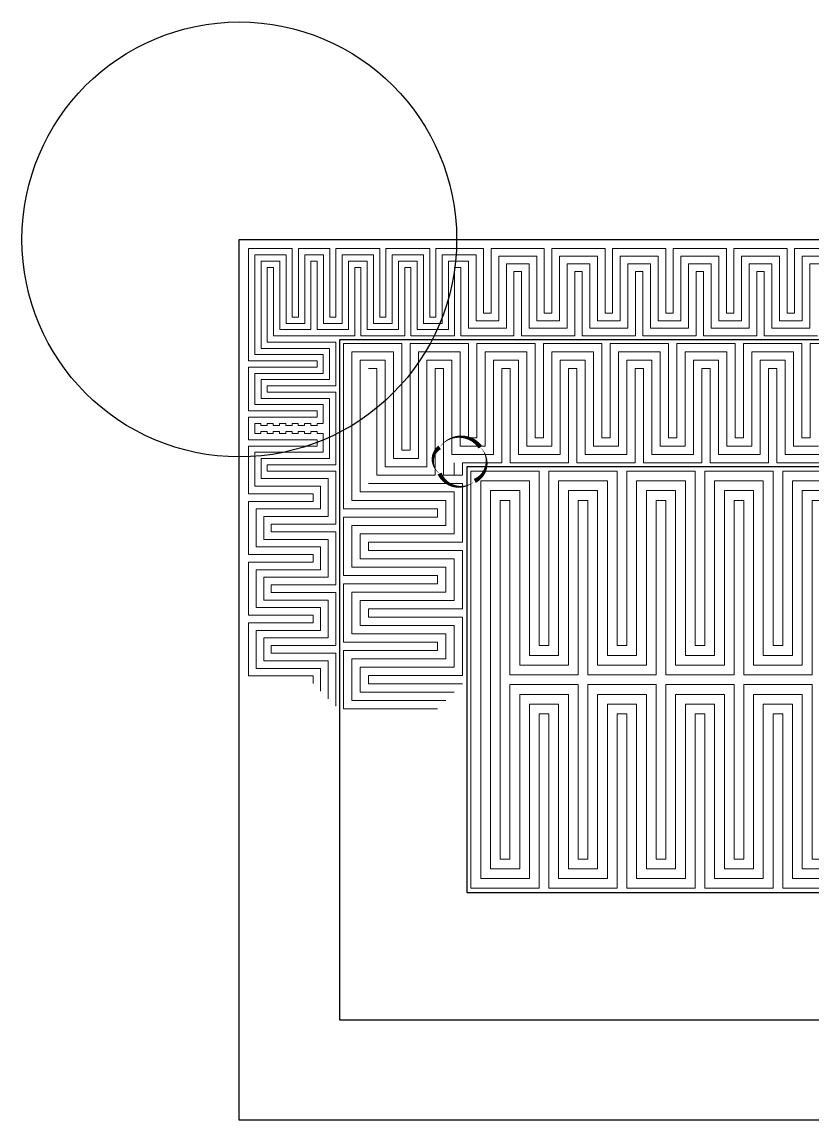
# Model space of a CAD drawing. Header units: millimetres. Extents: x -5937 to 68925, y -3068 to 5300.
# Drawn here: x 34854 to 35581, y 2524 to 3534 of the extents above; entities that cross this region are included whole.
import ezdxf

# ---------------------------------------------------------------- set-up
doc = ezdxf.new("R2010")
doc.units = ezdxf.units.MM
doc.header["$LTSCALE"] = 7
doc.layers.add('参照', color=6, linetype='Continuous', lineweight=9)

msp = doc.modelspace()

# ---------------------------------------------------------------- linework, layer by layer
for p, q in [((35053.984, 3334.086), (36403.984, 3334.086)), ((35053.984, 2524.086), (35053.984, 3334.086)), ((36311.729, 3241.831), (35146.24, 3241.831)), ((35146.24, 3241.831), (35146.24, 2616.342)), ((36194.666, 3124.767), (35263.303, 3124.767)), ((35263.303, 3124.767), (35263.303, 2733.405)), ((35263.303, 2733.405), (36194.666, 2733.405)), ((35146.24, 2616.342), (36311.729, 2616.342)), ((36403.984, 2524.086), (35053.984, 2524.086))]:
    msp.add_line(p, q)
at = {"color": 2}
msp.add_lwpolyline([(35238.339, 3142.874, 0, 4.124, -0.52056705), (35275.834, 3142.874, 0, 4.124, -0.52056705), (35270.67, 3111.963, 0, 4.124, -0.52056705), (35238.339, 3118.754, 0, 4.124, -0.52056705)], format="xyseb", close=True, dxfattribs=at)
at = {"color": 1}
msp.add_circle((35053.984, 3334.086), 200, dxfattribs=at)
at = {"layer": '参照', "color": 5}
for p, q in [((35062.484, 3222.33), (35062.484, 3325.586)), ((35102.717, 3325.586), (35062.484, 3325.586)), ((35102.717, 3262.562), (35102.717, 3325.586)), ((35137.201, 3325.586), (35108.464, 3325.586)), ((35108.464, 3325.586), (35108.464, 3262.562)), ((35137.201, 3262.562), (35137.201, 3325.586)), ((35183.181, 3325.586), (35142.949, 3325.586)), ((35142.949, 3262.562), (35142.949, 3325.586)), ((35183.181, 3262.562), (35183.181, 3325.586)), ((35229.161, 3325.586), (35188.929, 3325.586)), ((35188.929, 3262.562), (35188.929, 3325.586)), ((35229.161, 3262.562), (35229.161, 3325.586)), ((35234.908, 3262.562), (35234.908, 3325.586)), ((35278.835, 3325.586), (35234.908, 3325.586)), ((35096.969, 3319.839), (35068.232, 3319.839)), ((35068.232, 3228.078), (35068.232, 3319.839)), ((35091.222, 3314.091), (35073.979, 3314.091)), ((35073.979, 3233.825), (35073.979, 3314.091)), ((35091.222, 3251.068), (35091.222, 3314.091)), ((35096.969, 3256.815), (35096.969, 3319.839)), ((35114.212, 3256.815), (35114.212, 3319.839)), ((35114.212, 3319.839), (35131.454, 3319.839)), ((35125.707, 3314.091), (35119.959, 3314.091)), ((35119.959, 3314.091), (35119.959, 3251.068)), ((35125.707, 3251.068), (35125.707, 3314.091)), ((35131.454, 3319.839), (35131.454, 3256.815)), ((35177.434, 3319.839), (35148.696, 3319.839)), ((35148.696, 3256.815), (35148.696, 3319.839)), ((35171.686, 3314.091), (35154.444, 3314.091)), ((35154.444, 3251.068), (35154.444, 3314.091)), ((35171.686, 3251.068), (35171.686, 3314.091)), ((35177.434, 3256.815), (35177.434, 3319.839)), ((35223.413, 3319.839), (35194.676, 3319.839)), ((35194.676, 3256.815), (35194.676, 3319.839)), ((35217.666, 3314.091), (35200.424, 3314.091)), ((35200.424, 3251.068), (35200.424, 3314.091)), ((35217.666, 3251.068), (35217.666, 3314.091)), ((35223.413, 3256.815), (35223.413, 3319.839)), ((35240.656, 3256.815), (35240.656, 3319.839)), ((35271.856, 3319.839), (35240.656, 3319.839)), ((35246.403, 3251.068), (35246.403, 3314.091)), ((35264.877, 3314.091), (35246.403, 3314.091)), ((35085.474, 3308.344), (35079.727, 3308.344)), ((35079.727, 3239.573), (35079.727, 3308.344)), ((35085.474, 3245.32), (35085.474, 3308.344)), ((35165.939, 3308.344), (35160.191, 3308.344)), ((35160.191, 3245.32), (35160.191, 3308.344)), ((35165.939, 3245.32), (35165.939, 3308.344)), ((35211.918, 3308.344), (35206.171, 3308.344)), ((35206.171, 3245.32), (35206.171, 3308.344)), ((35211.918, 3245.32), (35211.918, 3308.344)), ((35252.151, 3245.32), (35252.151, 3308.344)), ((35257.898, 3308.344), (35252.151, 3308.344)), ((35108.464, 3262.562), (35102.717, 3262.562)), ((35137.201, 3262.562), (35142.949, 3262.562)), ((35188.929, 3262.562), (35183.181, 3262.562)), ((35234.908, 3262.562), (35229.161, 3262.562)), ((35096.969, 3256.815), (35114.212, 3256.815)), ((35148.696, 3256.815), (35131.454, 3256.815)), ((35194.676, 3256.815), (35177.434, 3256.815)), ((35240.656, 3256.815), (35223.413, 3256.815)), ((35085.474, 3245.32), (35160.191, 3245.32)), ((35119.959, 3251.068), (35091.222, 3251.068)), ((35108.464, 3245.32), (35102.717, 3245.32)), ((35125.707, 3251.068), (35154.444, 3251.068)), ((35165.939, 3245.32), (35206.171, 3245.32)), ((35200.424, 3251.068), (35171.686, 3251.068)), ((35211.918, 3245.32), (35252.151, 3245.32)), ((35246.403, 3251.068), (35217.666, 3251.068)), ((35137.003, 3233.825), (35073.979, 3233.825)), ((35079.727, 3239.573), (35142.751, 3239.573)), ((35137.003, 3205.088), (35137.003, 3233.825)), ((35142.751, 3199.34), (35142.751, 3239.573)), ((35062.484, 3222.33), (35125.508, 3222.33)), ((35068.232, 3228.078), (35131.256, 3228.078)), ((35125.508, 3216.583), (35125.508, 3222.33)), ((35131.256, 3228.078), (35131.256, 3210.835)), ((35125.508, 3216.583), (35062.484, 3216.583)), ((35062.484, 3176.351), (35062.484, 3216.583)), ((35068.232, 3210.835), (35131.256, 3210.835)), ((35068.232, 3182.098), (35068.232, 3210.835)), ((35073.979, 3205.088), (35137.003, 3205.088)), ((35073.979, 3187.845), (35073.979, 3205.088)), ((35142.751, 3199.34), (35079.727, 3199.34)), ((35079.727, 3193.593), (35079.727, 3199.34)), ((35142.751, 3193.593), (35079.727, 3193.593)), ((35142.751, 3193.593), (35142.751, 3126.758)), ((35068.232, 3182.098), (35131.256, 3182.098)), ((35073.979, 3187.845), (35137.003, 3187.845)), ((35131.256, 3164.856), (35131.256, 3182.098)), ((35137.003, 3187.845), (35137.003, 3132.505)), ((35125.508, 3176.351), (35062.484, 3176.351)), ((35125.508, 3176.351), (35125.508, 3170.603)), ((35062.484, 3170.603), (35125.508, 3170.603)), ((35062.484, 3149.748), (35062.484, 3170.603)), ((35073.781, 3164.856), (35068.232, 3164.856)), ((35068.232, 3155.495), (35068.232, 3164.856)), ((35073.781, 3164.856), (35073.781, 3163.049)), ((35079.529, 3163.049), (35073.781, 3163.049)), ((35085.276, 3164.856), (35079.529, 3164.856)), ((35079.529, 3164.856), (35079.529, 3163.049)), ((35085.276, 3164.856), (35085.276, 3163.049)), ((35091.023, 3163.049), (35085.276, 3163.049)), ((35096.771, 3164.856), (35091.023, 3164.856)), ((35091.023, 3164.856), (35091.023, 3163.049)), ((35096.771, 3164.856), (35096.771, 3163.049)), ((35102.518, 3163.049), (35096.771, 3163.049)), ((35108.266, 3164.856), (35102.518, 3164.856)), ((35102.518, 3164.856), (35102.518, 3163.049)), ((35108.266, 3164.856), (35108.266, 3163.049)), ((35114.013, 3163.049), (35108.266, 3163.049)), ((35119.761, 3164.856), (35114.013, 3164.856)), ((35114.013, 3164.856), (35114.013, 3163.049)), ((35119.761, 3164.856), (35119.761, 3163.049)), ((35125.508, 3163.049), (35119.761, 3163.049)), ((35131.256, 3164.856), (35125.508, 3164.856)), ((35125.508, 3164.856), (35125.508, 3163.049)), ((35073.781, 3155.495), (35068.232, 3155.495)), ((35073.781, 3155.495), (35073.781, 3157.302)), ((35079.529, 3157.302), (35073.781, 3157.302)), ((35079.529, 3155.495), (35079.529, 3157.302)), ((35085.276, 3155.495), (35079.529, 3155.495)), ((35085.276, 3155.495), (35085.276, 3157.302)), ((35091.023, 3157.302), (35085.276, 3157.302)), ((35091.023, 3155.495), (35091.023, 3157.302)), ((35096.771, 3155.495), (35091.023, 3155.495)), ((35096.771, 3155.495), (35096.771, 3157.302)), ((35102.518, 3157.302), (35096.771, 3157.302)), ((35102.518, 3155.495), (35102.518, 3157.302)), ((35108.266, 3155.495), (35102.518, 3155.495)), ((35108.266, 3155.495), (35108.266, 3157.302)), ((35114.013, 3157.302), (35108.266, 3157.302)), ((35114.013, 3155.495), (35114.013, 3157.302)), ((35119.761, 3155.495), (35114.013, 3155.495)), ((35119.761, 3155.495), (35119.761, 3157.302)), ((35125.508, 3157.302), (35119.761, 3157.302)), ((35125.508, 3155.495), (35125.508, 3157.302)), ((35131.256, 3155.495), (35125.508, 3155.495)), ((35131.256, 3138.253), (35131.256, 3155.495)), ((35125.508, 3149.748), (35062.484, 3149.748)), ((35062.484, 3144), (35062.484, 3100.073)), ((35125.508, 3144), (35062.484, 3144)), ((35125.508, 3149.748), (35125.508, 3144)), ((35068.232, 3138.253), (35068.232, 3107.052)), ((35068.232, 3138.253), (35131.256, 3138.253)), ((35073.979, 3132.505), (35073.979, 3114.031)), ((35073.979, 3132.505), (35137.003, 3132.505)), ((35079.727, 3126.758), (35079.727, 3121.01)), ((35142.751, 3126.758), (35079.727, 3126.758))]:
    msp.add_line(p, q, dxfattribs=at)
at = {"layer": '参照'}
for p, q in [((35278.835, 3325.586), (35278.835, 3266.257)), ((35285.814, 3266.257), (35285.814, 3325.586)), ((35285.814, 3325.586), (35334.668, 3325.586)), ((35334.668, 3325.586), (35334.668, 3266.257)), ((35341.647, 3266.257), (35341.647, 3325.586)), ((35341.647, 3325.586), (35390.5, 3325.586)), ((35390.5, 3325.586), (35390.5, 3266.257)), ((35397.479, 3266.257), (35397.479, 3325.586)), ((35397.479, 3325.586), (35446.333, 3325.586)), ((35446.333, 3325.586), (35446.333, 3266.257)), ((35453.312, 3266.257), (35453.312, 3325.586)), ((35453.312, 3325.586), (35502.165, 3325.586)), ((35502.165, 3325.586), (35502.165, 3266.257)), ((35509.144, 3266.257), (35509.144, 3325.586)), ((35509.144, 3325.586), (35557.998, 3325.586)), ((35557.998, 3325.586), (35557.998, 3266.257)), ((35564.977, 3266.257), (35564.977, 3325.586)), ((35564.977, 3325.586), (35613.83, 3325.586)), ((35264.877, 3314.091), (35264.877, 3252.299)), ((35271.856, 3319.839), (35271.856, 3259.278)), ((35292.793, 3259.278), (35292.793, 3318.607)), ((35292.793, 3318.607), (35327.689, 3318.607)), ((35327.689, 3318.607), (35327.689, 3259.278)), ((35348.626, 3259.278), (35348.626, 3318.607)), ((35348.626, 3318.607), (35383.521, 3318.607)), ((35383.521, 3318.607), (35383.521, 3259.278)), ((35404.458, 3259.278), (35404.458, 3318.607)), ((35404.458, 3318.607), (35439.354, 3318.607)), ((35439.354, 3318.607), (35439.354, 3259.278)), ((35460.291, 3259.278), (35460.291, 3318.607)), ((35460.291, 3318.607), (35495.186, 3318.607)), ((35495.186, 3318.607), (35495.186, 3259.278)), ((35516.123, 3259.278), (35516.123, 3318.607)), ((35516.123, 3318.607), (35551.019, 3318.607)), ((35551.019, 3318.607), (35551.019, 3259.278)), ((35571.956, 3259.278), (35571.956, 3318.607)), ((35571.956, 3318.607), (35606.851, 3318.607)), ((35257.898, 3308.344), (35257.898, 3245.32)), ((35299.772, 3252.299), (35299.772, 3311.628)), ((35299.772, 3311.628), (35320.71, 3311.628)), ((35306.752, 3245.32), (35306.752, 3304.649)), ((35306.752, 3304.649), (35313.731, 3304.649)), ((35313.731, 3304.649), (35313.731, 3245.32)), ((35320.71, 3311.628), (35320.71, 3252.299)), ((35355.605, 3252.299), (35355.605, 3311.628)), ((35355.605, 3311.628), (35376.542, 3311.628)), ((35362.584, 3245.32), (35362.584, 3304.649)), ((35362.584, 3304.649), (35369.563, 3304.649)), ((35369.563, 3304.649), (35369.563, 3245.32)), ((35376.542, 3311.628), (35376.542, 3252.299)), ((35411.437, 3252.299), (35411.437, 3311.628)), ((35411.437, 3311.628), (35432.375, 3311.628)), ((35418.416, 3245.32), (35418.416, 3304.649)), ((35418.416, 3304.649), (35425.395, 3304.649)), ((35425.395, 3304.649), (35425.395, 3245.32)), ((35432.375, 3311.628), (35432.375, 3252.299)), ((35467.27, 3252.299), (35467.27, 3311.628)), ((35467.27, 3311.628), (35488.207, 3311.628)), ((35474.249, 3245.32), (35474.249, 3304.649)), ((35474.249, 3304.649), (35481.228, 3304.649)), ((35481.228, 3304.649), (35481.228, 3245.32)), ((35488.207, 3311.628), (35488.207, 3252.299)), ((35523.102, 3252.299), (35523.102, 3311.628)), ((35523.102, 3311.628), (35544.039, 3311.628)), ((35530.081, 3245.32), (35530.081, 3304.649)), ((35530.081, 3304.649), (35537.06, 3304.649)), ((35537.06, 3304.649), (35537.06, 3245.32)), ((35544.039, 3311.628), (35544.039, 3252.299)), ((35578.935, 3252.299), (35578.935, 3311.628)), ((35578.935, 3311.628), (35599.872, 3311.628)), ((35278.835, 3266.257), (35285.814, 3266.257)), ((35334.668, 3266.257), (35341.647, 3266.257)), ((35390.5, 3266.257), (35397.479, 3266.257)), ((35446.333, 3266.257), (35453.312, 3266.257)), ((35502.165, 3266.257), (35509.144, 3266.257)), ((35557.998, 3266.257), (35564.977, 3266.257)), ((35264.877, 3252.299), (35299.772, 3252.299)), ((35271.856, 3259.278), (35292.793, 3259.278)), ((35320.71, 3252.299), (35355.605, 3252.299)), ((35327.689, 3259.278), (35348.626, 3259.278)), ((35376.542, 3252.299), (35411.437, 3252.299)), ((35383.521, 3259.278), (35404.458, 3259.278)), ((35432.375, 3252.299), (35467.27, 3252.299)), ((35439.354, 3259.278), (35460.291, 3259.278)), ((35488.207, 3252.299), (35523.102, 3252.299)), ((35495.186, 3259.278), (35516.123, 3259.278)), ((35544.039, 3252.299), (35578.935, 3252.299)), ((35551.019, 3259.278), (35571.956, 3259.278)), ((35257.898, 3245.32), (35306.752, 3245.32)), ((35313.731, 3245.32), (35362.584, 3245.32)), ((35369.563, 3245.32), (35418.416, 3245.32)), ((35425.395, 3245.32), (35474.249, 3245.32)), ((35481.228, 3245.32), (35530.081, 3245.32)), ((35537.06, 3245.32), (35585.914, 3245.32)), ((35203.435, 3238.341), (35149.73, 3238.341)), ((35149.73, 3238.341), (35149.73, 3086.406)), ((35203.435, 3140.112), (35203.435, 3238.341)), ((35211.108, 3140.112), (35211.108, 3238.341)), ((35264.877, 3238.341), (35211.108, 3238.341)), ((35264.813, 3151.62), (35264.813, 3238.341)), ((35326.255, 3238.341), (35272.486, 3238.341)), ((35272.486, 3151.62), (35272.486, 3238.341)), ((35326.191, 3151.62), (35326.191, 3238.341)), ((35387.633, 3238.341), (35333.864, 3238.341)), ((35333.864, 3151.62), (35333.864, 3238.341)), ((35387.569, 3151.62), (35387.569, 3238.341)), ((35449.011, 3238.341), (35395.242, 3238.341)), ((35395.242, 3151.62), (35395.242, 3238.341)), ((35448.947, 3151.62), (35448.947, 3238.341)), ((35510.389, 3238.341), (35456.62, 3238.341)), ((35456.62, 3151.62), (35456.62, 3238.341)), ((35510.325, 3151.62), (35510.325, 3238.341)), ((35571.767, 3238.341), (35517.998, 3238.341)), ((35517.998, 3151.62), (35517.998, 3238.341)), ((35571.703, 3151.62), (35571.703, 3238.341)), ((35633.145, 3238.341), (35579.376, 3238.341)), ((35579.376, 3151.62), (35579.376, 3238.341)), ((35195.763, 3230.669), (35157.402, 3230.669)), ((35157.402, 3230.669), (35157.402, 3094.078)), ((35188.091, 3222.996), (35165.074, 3222.996)), ((35165.074, 3222.996), (35165.074, 3101.751)), ((35188.091, 3124.767), (35188.091, 3222.996)), ((35195.763, 3132.44), (35195.763, 3230.669)), ((35218.78, 3132.44), (35218.78, 3230.669)), ((35257.141, 3230.669), (35218.78, 3230.669)), ((35226.452, 3124.767), (35226.452, 3222.996)), ((35249.469, 3222.996), (35226.452, 3222.996)), ((35249.469, 3136.276), (35249.469, 3222.996)), ((35257.141, 3143.948), (35257.141, 3230.669)), ((35318.519, 3230.669), (35280.158, 3230.669)), ((35280.158, 3143.948), (35280.158, 3230.669)), ((35310.847, 3222.996), (35287.83, 3222.996)), ((35287.83, 3136.276), (35287.83, 3222.996)), ((35310.847, 3136.276), (35310.847, 3222.996)), ((35318.519, 3143.948), (35318.519, 3230.669)), ((35379.897, 3230.669), (35341.536, 3230.669)), ((35341.536, 3143.948), (35341.536, 3230.669)), ((35372.225, 3222.996), (35349.208, 3222.996)), ((35349.208, 3136.276), (35349.208, 3222.996)), ((35372.225, 3136.276), (35372.225, 3222.996)), ((35379.897, 3143.948), (35379.897, 3230.669)), ((35441.275, 3230.669), (35402.914, 3230.669)), ((35402.914, 3143.948), (35402.914, 3230.669)), ((35433.603, 3222.996), (35410.586, 3222.996)), ((35410.586, 3136.276), (35410.586, 3222.996)), ((35433.603, 3136.276), (35433.603, 3222.996)), ((35441.275, 3143.948), (35441.275, 3230.669)), ((35502.653, 3230.669), (35464.292, 3230.669)), ((35464.292, 3143.948), (35464.292, 3230.669)), ((35494.981, 3222.996), (35471.964, 3222.996)), ((35471.964, 3136.276), (35471.964, 3222.996)), ((35494.981, 3136.276), (35494.981, 3222.996)), ((35502.653, 3143.948), (35502.653, 3230.669)), ((35564.031, 3230.669), (35525.67, 3230.669)), ((35525.67, 3143.948), (35525.67, 3230.669)), ((35556.359, 3222.996), (35533.342, 3222.996)), ((35533.342, 3136.276), (35533.342, 3222.996)), ((35556.359, 3136.276), (35556.359, 3222.996)), ((35564.031, 3143.948), (35564.031, 3230.669)), ((35180.419, 3215.324), (35172.746, 3215.324)), ((35180.419, 3117.095), (35180.419, 3215.324)), ((35188.108, 3215.324), (35188.091, 3215.324)), ((35234.124, 3117.095), (35234.124, 3215.324)), ((35241.797, 3215.324), (35234.124, 3215.324)), ((35241.797, 3117.095), (35241.797, 3215.324)), ((35303.175, 3215.324), (35295.502, 3215.324)), ((35295.502, 3128.603), (35295.502, 3215.324)), ((35303.175, 3128.603), (35303.175, 3215.324)), ((35364.553, 3215.324), (35356.88, 3215.324)), ((35356.88, 3128.603), (35356.88, 3215.324)), ((35364.553, 3128.603), (35364.553, 3215.324)), ((35425.931, 3215.324), (35418.258, 3215.324)), ((35418.258, 3128.603), (35418.258, 3215.324)), ((35425.931, 3128.603), (35425.931, 3215.324)), ((35487.309, 3215.324), (35479.636, 3215.324)), ((35479.636, 3128.603), (35479.636, 3215.324)), ((35487.309, 3128.603), (35487.309, 3215.324)), ((35548.687, 3215.324), (35541.014, 3215.324)), ((35541.014, 3128.603), (35541.014, 3215.324)), ((35548.687, 3128.603), (35548.687, 3215.324)), ((35188.108, 3207.652), (35188.091, 3207.652)), ((35188.108, 3199.98), (35188.091, 3199.98)), ((35188.108, 3192.307), (35188.091, 3192.307)), ((35188.108, 3184.635), (35188.091, 3184.635)), ((35188.108, 3176.963), (35188.091, 3176.963)), ((35272.486, 3151.62), (35264.813, 3151.62)), ((35333.864, 3151.62), (35326.191, 3151.62)), ((35395.242, 3151.62), (35387.569, 3151.62)), ((35456.62, 3151.62), (35448.947, 3151.62)), ((35517.998, 3151.62), (35510.325, 3151.62)), ((35579.376, 3151.62), (35571.703, 3151.62)), ((35280.158, 3143.948), (35257.141, 3143.948)), ((35341.536, 3143.948), (35318.519, 3143.948)), ((35402.914, 3143.948), (35379.897, 3143.948)), ((35464.292, 3143.948), (35441.275, 3143.948)), ((35525.67, 3143.948), (35502.653, 3143.948)), ((35587.048, 3143.948), (35564.031, 3143.948)), ((35218.78, 3132.44), (35195.763, 3132.44)), ((35211.108, 3140.112), (35203.435, 3140.112)), ((35287.83, 3136.276), (35249.469, 3136.276)), ((35349.208, 3136.276), (35310.847, 3136.276)), ((35410.586, 3136.276), (35372.225, 3136.276)), ((35471.964, 3136.276), (35433.603, 3136.276)), ((35533.342, 3136.276), (35494.981, 3136.276)), ((35594.72, 3136.276), (35556.359, 3136.276)), ((35142.751, 3121.01), (35079.727, 3121.01)), ((35142.751, 3072.157), (35142.751, 3121.01)), ((35226.452, 3124.767), (35188.091, 3124.767)), ((35251.795, 3117.095), (35251.795, 3128.603)), ((35295.502, 3128.603), (35259.467, 3128.603)), ((35259.467, 3117.095), (35259.467, 3128.603)), ((35267.14, 3120.931), (35267.14, 2737.241)), ((35267.14, 3120.931), (35329.915, 3120.931)), ((35356.88, 3128.603), (35303.175, 3128.603)), ((35329.915, 3120.931), (35329.915, 2960.474)), ((35338.882, 3120.931), (35338.882, 2960.474)), ((35338.882, 3120.931), (35401.657, 3120.931)), ((35418.258, 3128.603), (35364.553, 3128.603)), ((35401.657, 3120.931), (35401.657, 2960.474)), ((35410.625, 3120.931), (35410.625, 2960.474)), ((35410.625, 3120.931), (35473.4, 3120.931)), ((35479.636, 3128.603), (35425.931, 3128.603)), ((35473.4, 3120.931), (35473.4, 2960.474)), ((35482.368, 3120.931), (35482.368, 2960.474)), ((35482.368, 3120.931), (35545.143, 3120.931)), ((35541.014, 3128.603), (35487.309, 3128.603)), ((35545.143, 3120.931), (35545.143, 2960.474)), ((35602.392, 3128.603), (35548.687, 3128.603)), ((35554.111, 3120.931), (35554.111, 2960.474)), ((35554.111, 3120.931), (35616.886, 3120.931)), ((35135.772, 3114.031), (35073.979, 3114.031)), ((35135.772, 3079.136), (35135.772, 3114.031)), ((35234.124, 3117.095), (35180.419, 3117.095)), ((35241.797, 3117.095), (35259.467, 3117.095)), ((35276.107, 3111.963), (35276.107, 2746.209)), ((35320.947, 3111.963), (35276.107, 3111.963)), ((35320.947, 3111.963), (35320.947, 2951.506)), ((35347.85, 3111.963), (35347.85, 2951.506)), ((35392.69, 3111.963), (35347.85, 3111.963)), ((35392.69, 3111.963), (35392.69, 2951.506)), ((35419.593, 3111.963), (35419.593, 2951.506)), ((35464.433, 3111.963), (35419.593, 3111.963)), ((35464.433, 3111.963), (35464.433, 2951.506)), ((35536.175, 3111.963), (35491.336, 3111.963)), ((35491.336, 3111.963), (35491.336, 2951.506)), ((35536.175, 3111.963), (35536.175, 2951.506)), ((35563.079, 3111.963), (35563.079, 2951.506)), ((35607.918, 3111.963), (35563.079, 3111.963)), ((35128.793, 3107.052), (35068.232, 3107.052)), ((35128.793, 3086.115), (35128.793, 3107.052)), ((35251.795, 3101.751), (35165.074, 3101.751)), ((35259.467, 3109.423), (35172.746, 3109.423)), ((35251.795, 3063.389), (35251.795, 3101.751)), ((35259.467, 3055.717), (35259.467, 3109.423)), ((35285.075, 3102.995), (35285.075, 2755.177)), ((35311.979, 3102.995), (35285.075, 3102.995)), ((35311.979, 3102.995), (35311.979, 2942.538)), ((35356.818, 3102.995), (35356.818, 2942.538)), ((35383.722, 3102.995), (35356.818, 3102.995)), ((35383.722, 3102.995), (35383.722, 2942.538)), ((35428.561, 3102.995), (35428.561, 2942.538)), ((35455.465, 3102.995), (35428.561, 3102.995)), ((35455.465, 3102.995), (35455.465, 2942.538)), ((35527.208, 3102.995), (35500.304, 3102.995)), ((35500.304, 3102.995), (35500.304, 2942.538)), ((35527.208, 3102.995), (35527.208, 2942.538)), ((35572.047, 3102.995), (35572.047, 2942.538)), ((35598.95, 3102.995), (35572.047, 3102.995)), ((35121.813, 3100.073), (35062.484, 3100.073)), ((35062.484, 3044.241), (35062.484, 3093.094)), ((35121.813, 3093.094), (35062.484, 3093.094)), ((35121.813, 3093.094), (35121.813, 3100.073)), ((35244.123, 3094.078), (35157.402, 3094.078)), ((35244.123, 3071.062), (35244.123, 3094.078)), ((35294.043, 3094.028), (35294.043, 2764.145)), ((35303.011, 3094.028), (35294.043, 3094.028)), ((35303.011, 3094.028), (35303.011, 2933.57)), ((35365.786, 3094.028), (35365.786, 2933.57)), ((35374.754, 3094.028), (35365.786, 3094.028)), ((35374.754, 3094.028), (35374.754, 2933.57)), ((35437.529, 3094.028), (35437.529, 2933.57)), ((35446.497, 3094.028), (35437.529, 3094.028)), ((35446.497, 3094.028), (35446.497, 2933.57)), ((35518.24, 3094.028), (35509.272, 3094.028)), ((35509.272, 3094.028), (35509.272, 2933.57)), ((35518.24, 3094.028), (35518.24, 2933.57)), ((35581.015, 3094.028), (35581.015, 2933.57)), ((35589.983, 3094.028), (35581.015, 3094.028)), ((35069.464, 3051.22), (35069.464, 3086.115)), ((35128.793, 3086.115), (35069.464, 3086.115)), ((35236.451, 3086.406), (35149.73, 3086.406)), ((35236.451, 3078.734), (35236.451, 3086.406)), ((35076.443, 3058.199), (35076.443, 3079.136)), ((35135.772, 3079.136), (35076.443, 3079.136)), ((35083.422, 3072.157), (35083.422, 3065.178)), ((35142.751, 3072.157), (35083.422, 3072.157)), ((35236.451, 3078.734), (35149.73, 3078.734)), ((35149.73, 3025.028), (35149.73, 3078.734)), ((35236.451, 3078.734), (35157.402, 3078.734)), ((35244.123, 3071.062), (35157.402, 3071.062)), ((35157.402, 3032.7), (35157.402, 3071.062)), ((35142.751, 3065.178), (35083.422, 3065.178)), ((35142.751, 3016.324), (35142.751, 3065.178)), ((35251.795, 3063.389), (35165.074, 3063.389)), ((35165.074, 3040.373), (35165.074, 3063.389)), ((35128.793, 3051.22), (35069.464, 3051.22)), ((35135.772, 3058.199), (35076.443, 3058.199)), ((35128.793, 3030.283), (35128.793, 3051.22)), ((35135.772, 3023.303), (35135.772, 3058.199)), ((35259.467, 3055.717), (35172.746, 3055.717)), ((35172.746, 3048.045), (35172.746, 3055.717)), ((35121.813, 3044.241), (35062.484, 3044.241)), ((35121.813, 3037.262), (35121.813, 3044.241)), ((35251.795, 3040.373), (35165.074, 3040.373)), ((35259.467, 3048.045), (35172.746, 3048.045)), ((35251.795, 3002.011), (35251.795, 3040.373)), ((35259.467, 2994.339), (35259.467, 3048.045)), ((35062.484, 2988.408), (35062.484, 3037.262)), ((35121.813, 3037.262), (35062.484, 3037.262)), ((35069.464, 2995.387), (35069.464, 3030.283)), ((35128.793, 3030.283), (35069.464, 3030.283)), ((35244.123, 3032.7), (35157.402, 3032.7)), ((35244.123, 3009.684), (35244.123, 3032.7)), ((35076.443, 3002.366), (35076.443, 3023.303)), ((35135.772, 3023.303), (35076.443, 3023.303)), ((35236.451, 3025.028), (35149.73, 3025.028)), ((35236.451, 3017.356), (35236.451, 3025.028)), ((35083.422, 3016.324), (35083.422, 3009.345)), ((35142.751, 3016.324), (35083.422, 3016.324)), ((35149.73, 2963.65), (35149.73, 3017.356)), ((35236.451, 3017.356), (35149.73, 3017.356)), ((35135.772, 3002.366), (35076.443, 3002.366)), ((35142.751, 3009.345), (35083.422, 3009.345)), ((35135.772, 2967.471), (35135.772, 3002.366)), ((35142.751, 2960.492), (35142.751, 3009.345)), ((35157.402, 2971.322), (35157.402, 3009.684)), ((35244.123, 3009.684), (35157.402, 3009.684)), ((35165.074, 2978.995), (35165.074, 3002.011)), ((35251.795, 3002.011), (35165.074, 3002.011)), ((35128.793, 2995.387), (35069.464, 2995.387)), ((35128.793, 2974.45), (35128.793, 2995.387)), ((35172.746, 2986.667), (35172.746, 2994.339)), ((35259.467, 2994.339), (35172.746, 2994.339)), ((35121.813, 2988.408), (35062.484, 2988.408)), ((35062.484, 2932.576), (35062.484, 2981.429)), ((35121.813, 2981.429), (35062.484, 2981.429)), ((35121.813, 2981.429), (35121.813, 2988.408)), ((35259.467, 2986.667), (35172.746, 2986.667)), ((35259.467, 2932.961), (35259.467, 2986.667)), ((35069.464, 2939.555), (35069.464, 2974.45)), ((35128.793, 2974.45), (35069.464, 2974.45)), ((35244.123, 2971.322), (35157.402, 2971.322)), ((35251.795, 2978.995), (35165.074, 2978.995)), ((35244.123, 2948.306), (35244.123, 2971.322)), ((35251.795, 2940.633), (35251.795, 2978.995)), ((35076.443, 2946.534), (35076.443, 2967.471)), ((35135.772, 2967.471), (35076.443, 2967.471)), ((35083.422, 2960.492), (35083.422, 2953.513)), ((35142.751, 2960.492), (35083.422, 2960.492)), ((35236.451, 2963.65), (35149.73, 2963.65)), ((35236.451, 2955.978), (35236.451, 2963.65)), ((35338.882, 2960.474), (35329.915, 2960.474)), ((35410.625, 2960.474), (35401.657, 2960.474)), ((35482.368, 2960.474), (35473.4, 2960.474)), ((35554.111, 2960.474), (35545.143, 2960.474)), ((35142.751, 2953.513), (35083.422, 2953.513)), ((35142.751, 2904.659), (35142.751, 2953.513)), ((35149.73, 2902.272), (35149.73, 2955.978)), ((35236.451, 2955.978), (35149.73, 2955.978)), ((35347.85, 2951.506), (35320.947, 2951.506)), ((35419.593, 2951.506), (35392.69, 2951.506)), ((35491.336, 2951.506), (35464.433, 2951.506)), ((35563.079, 2951.506), (35536.175, 2951.506)), ((35128.793, 2939.555), (35069.464, 2939.555)), ((35135.772, 2946.534), (35076.443, 2946.534)), ((35128.793, 2918.618), (35128.793, 2939.555)), ((35135.772, 2911.639), (35135.772, 2946.534)), ((35157.402, 2909.944), (35157.402, 2948.306)), ((35244.123, 2948.306), (35157.402, 2948.306)), ((35165.074, 2917.617), (35165.074, 2940.633)), ((35251.795, 2940.633), (35165.074, 2940.633)), ((35356.818, 2942.538), (35311.979, 2942.538)), ((35428.561, 2942.538), (35383.722, 2942.538)), ((35500.304, 2942.538), (35455.465, 2942.538)), ((35572.047, 2942.538), (35527.208, 2942.538)), ((35121.813, 2932.576), (35062.484, 2932.576)), ((35121.813, 2925.597), (35121.813, 2932.576)), ((35172.746, 2925.289), (35172.746, 2932.961)), ((35259.467, 2932.961), (35172.746, 2932.961)), ((35303.011, 2933.57), (35365.786, 2933.57)), ((35374.754, 2933.57), (35437.529, 2933.57)), ((35446.497, 2933.57), (35509.272, 2933.57)), ((35518.24, 2933.57), (35581.015, 2933.57)), ((35303.011, 2764.145), (35303.011, 2924.602)), ((35303.011, 2924.602), (35365.786, 2924.602)), ((35365.786, 2764.145), (35365.786, 2924.602)), ((35374.754, 2764.145), (35374.754, 2924.602)), ((35374.754, 2924.602), (35437.529, 2924.602)), ((35437.529, 2764.145), (35437.529, 2924.602)), ((35446.497, 2924.602), (35509.272, 2924.602)), ((35446.497, 2764.145), (35446.497, 2924.602)), ((35509.272, 2764.145), (35509.272, 2924.602)), ((35518.24, 2924.602), (35581.015, 2924.602)), ((35518.24, 2764.145), (35518.24, 2924.602)), ((35581.015, 2764.145), (35581.015, 2924.602)), ((35311.979, 2755.177), (35311.979, 2915.634)), ((35356.818, 2915.634), (35311.979, 2915.634)), ((35356.818, 2755.177), (35356.818, 2915.634)), ((35383.722, 2755.177), (35383.722, 2915.634)), ((35428.561, 2915.634), (35383.722, 2915.634)), ((35428.561, 2755.177), (35428.561, 2915.634)), ((35500.304, 2915.634), (35455.465, 2915.634)), ((35455.465, 2755.177), (35455.465, 2915.634)), ((35500.304, 2755.177), (35500.304, 2915.634)), ((35572.047, 2915.634), (35527.208, 2915.634)), ((35527.208, 2755.177), (35527.208, 2915.634)), ((35572.047, 2755.177), (35572.047, 2915.634)), ((35320.947, 2746.209), (35320.947, 2906.667)), ((35347.85, 2906.667), (35320.947, 2906.667)), ((35347.85, 2746.209), (35347.85, 2906.667)), ((35392.69, 2746.209), (35392.69, 2906.667)), ((35419.593, 2906.667), (35392.69, 2906.667)), ((35419.593, 2746.209), (35419.593, 2906.667)), ((35491.336, 2906.667), (35464.433, 2906.667)), ((35464.433, 2746.209), (35464.433, 2906.667)), ((35491.336, 2746.209), (35491.336, 2906.667)), ((35563.079, 2906.667), (35536.175, 2906.667)), ((35536.175, 2746.209), (35536.175, 2906.667)), ((35563.079, 2746.209), (35563.079, 2906.667)), ((35329.915, 2737.241), (35329.915, 2897.699)), ((35338.882, 2897.699), (35329.915, 2897.699)), ((35338.882, 2737.241), (35338.882, 2897.699)), ((35401.657, 2737.241), (35401.657, 2897.699)), ((35410.625, 2897.699), (35401.657, 2897.699)), ((35410.625, 2737.241), (35410.625, 2897.699)), ((35482.368, 2897.699), (35473.4, 2897.699)), ((35473.4, 2737.241), (35473.4, 2897.699)), ((35482.368, 2737.241), (35482.368, 2897.699)), ((35554.111, 2897.699), (35545.143, 2897.699)), ((35545.143, 2737.241), (35545.143, 2897.699)), ((35554.111, 2737.241), (35554.111, 2897.699)), ((35303.011, 2764.145), (35294.043, 2764.145)), ((35374.754, 2764.145), (35365.786, 2764.145)), ((35446.497, 2764.145), (35437.529, 2764.145)), ((35518.24, 2764.145), (35509.272, 2764.145)), ((35589.983, 2764.145), (35581.015, 2764.145)), ((35311.979, 2755.177), (35285.075, 2755.177)), ((35383.722, 2755.177), (35356.818, 2755.177)), ((35455.465, 2755.177), (35428.561, 2755.177)), ((35527.208, 2755.177), (35500.304, 2755.177)), ((35598.95, 2755.177), (35572.047, 2755.177)), ((35267.14, 2737.241), (35329.915, 2737.241)), ((35320.947, 2746.209), (35276.107, 2746.209)), ((35338.882, 2737.241), (35401.657, 2737.241)), ((35392.69, 2746.209), (35347.85, 2746.209)), ((35410.625, 2737.241), (35473.4, 2737.241)), ((35464.433, 2746.209), (35419.593, 2746.209)), ((35482.368, 2737.241), (35545.143, 2737.241)), ((35536.175, 2746.209), (35491.336, 2746.209)), ((35554.111, 2737.241), (35616.886, 2737.241)), ((35607.918, 2746.209), (35563.079, 2746.209))]:
    msp.add_line(p, q, dxfattribs=at)
at = {"layer": '参照', "color": 1}
for p, q in [((35259.467, 2925.289), (35172.746, 2925.289)), ((35244.123, 2909.944), (35157.402, 2909.944)), ((35251.795, 2917.617), (35165.074, 2917.617)), ((35236.451, 2902.272), (35149.73, 2902.272))]:
    msp.add_line(p, q, dxfattribs=at)

doc.saveas('drawing.dxf')
